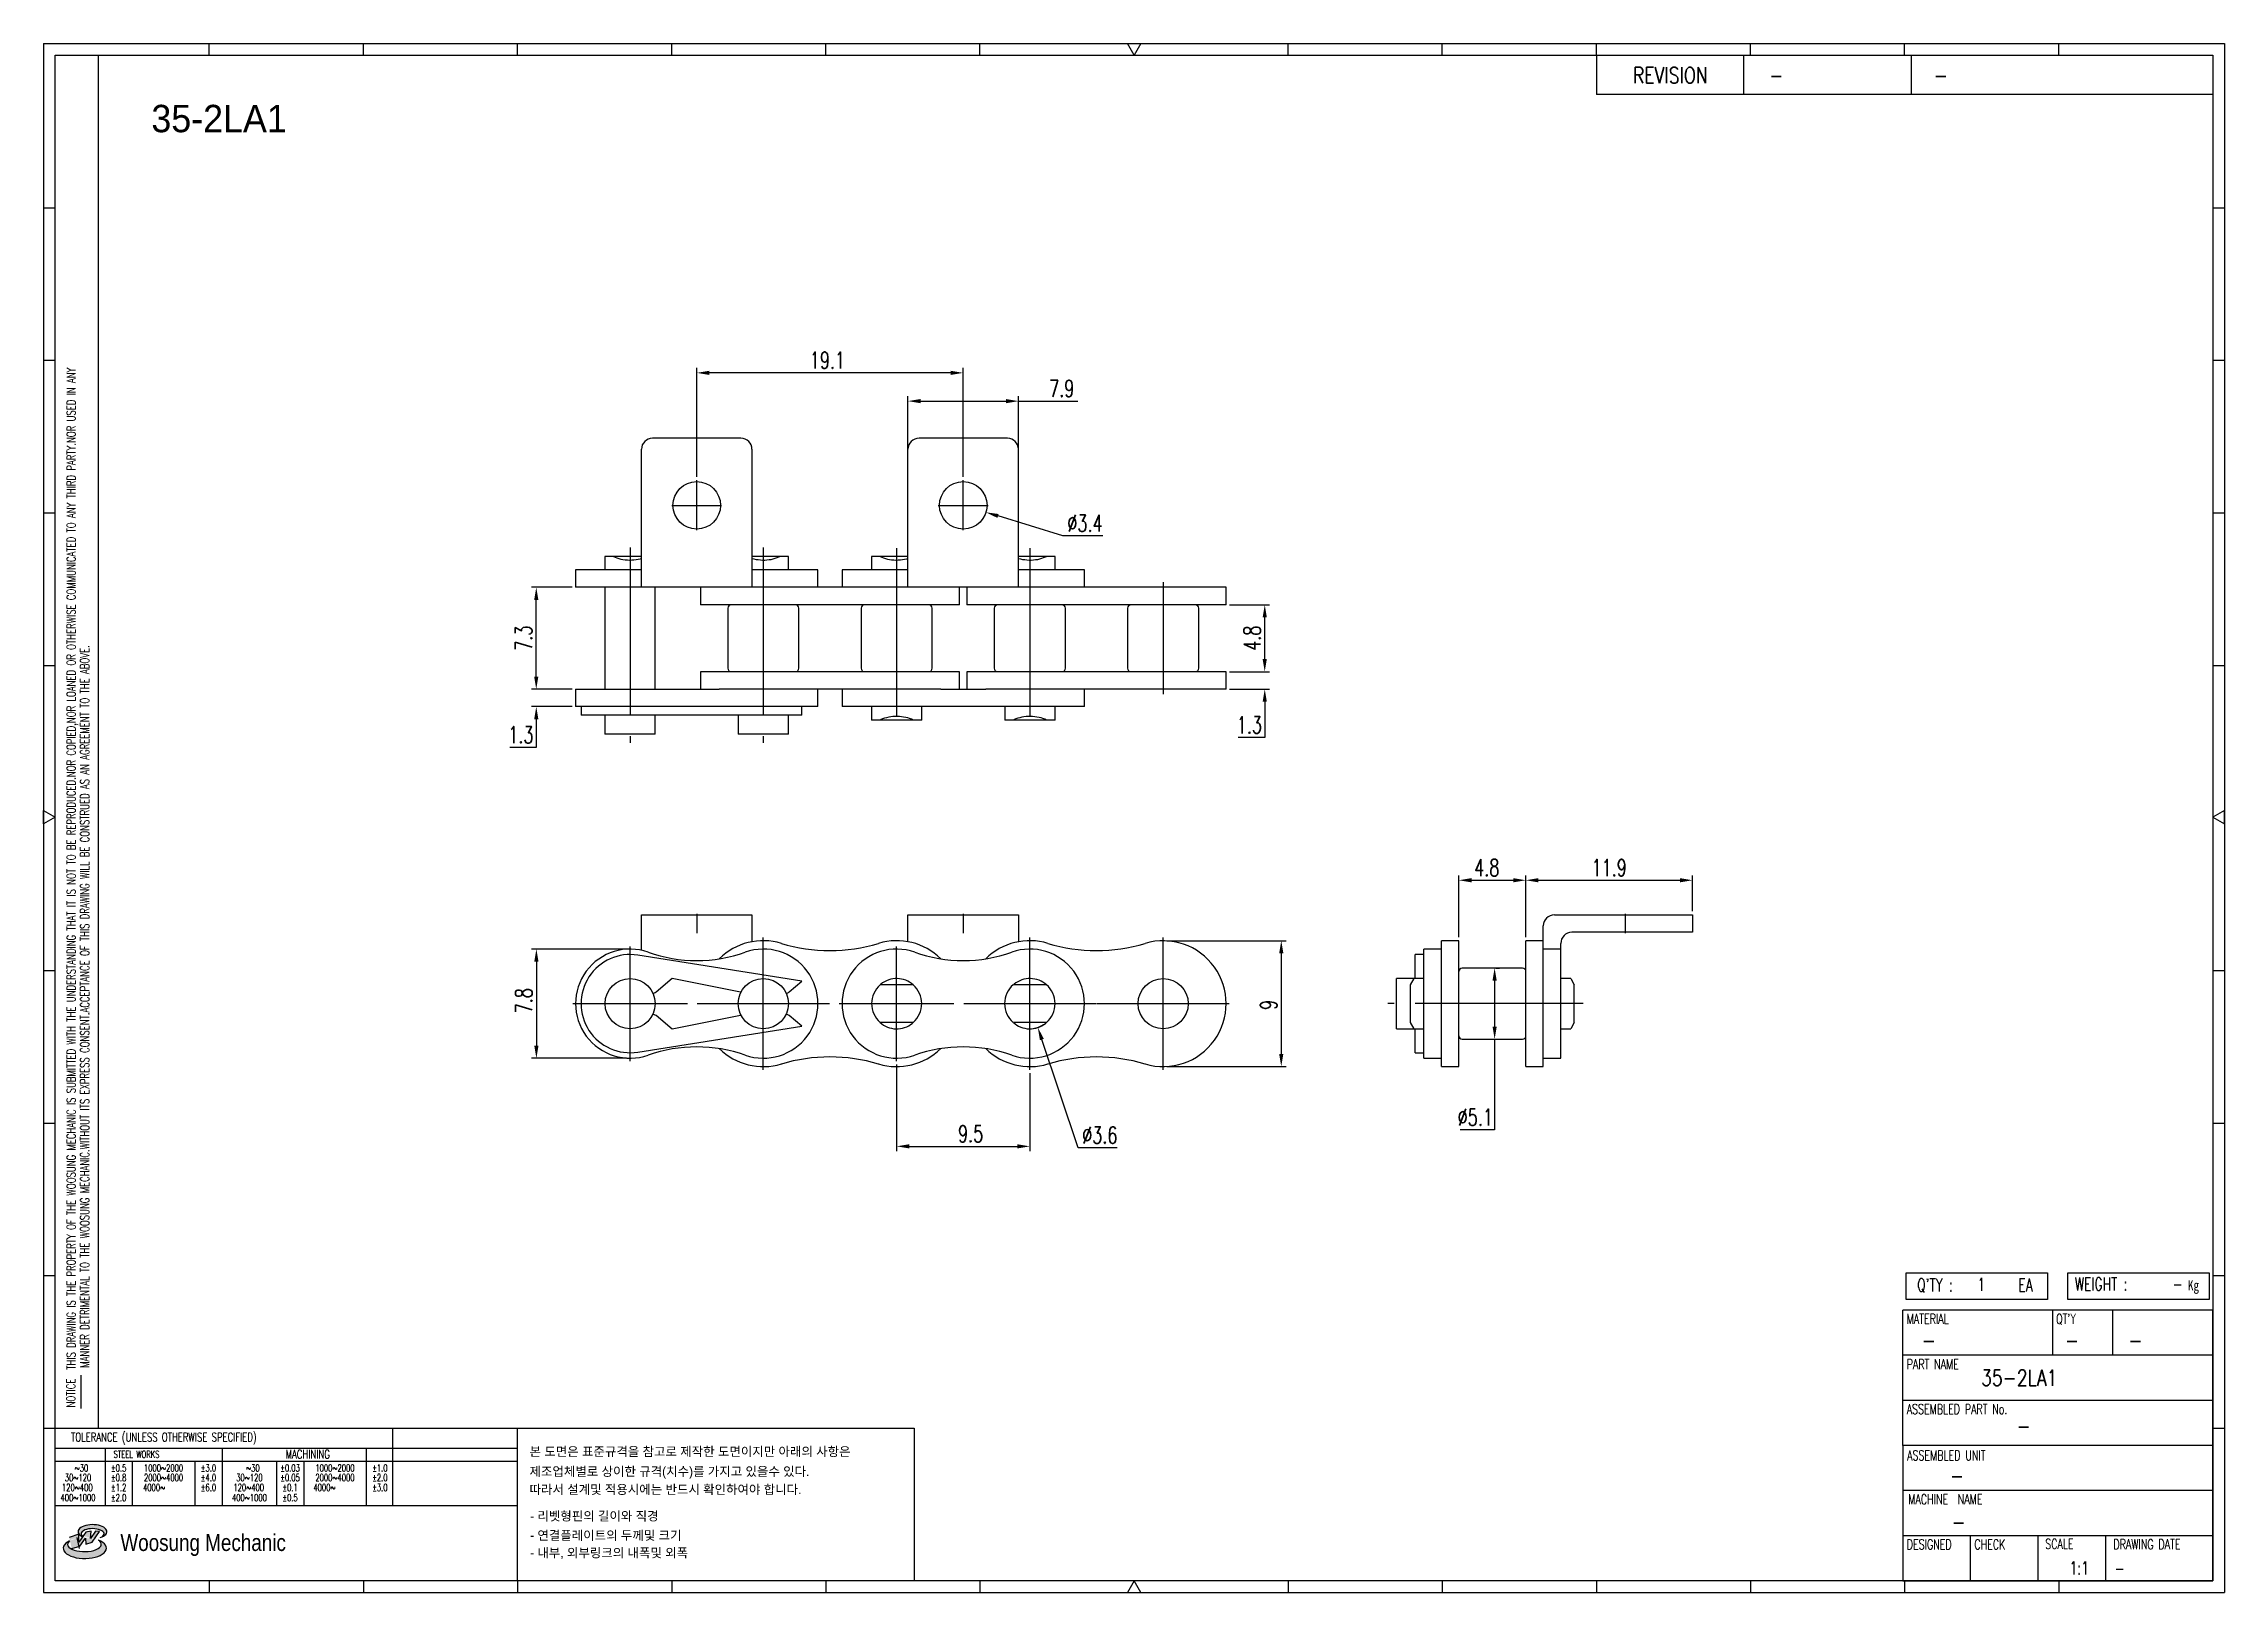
# Model space of a CAD drawing. Header units: millimetres. Extents: x 156 to 312, y -1054 to -943.
import ezdxf
from ezdxf.enums import TextEntityAlignment as Align

# ---------------------------------------------------------------- set-up
doc = ezdxf.new("R2010")
doc.units = ezdxf.units.MM
doc.linetypes.add('AM_ISO08W050', pattern=[18, 12, -1.5, 3, -1.5])
doc.layers.get('Defpoints').update_dxf_attribs({"color": 80})
doc.layers.add('CL2', color=4, linetype='AM_ISO08W050', lineweight=25)
for name, color, linetype in [('S-DIM', 7, 'Continuous'), ('TITLE', 7, 'Continuous'), ('도면레이아웃', 7, 'Continuous')]:
    doc.layers.add(name, color=color, linetype=linetype)
doc.styles.add('HAN', font='ROMANS.shx', dxfattribs={"width": 0.7, "bigfont": 'whgtxt.shx'})
doc.styles.add('HKD_ST2', font='romans.shx', dxfattribs={"width": 0.7, "height": 4, "bigfont": '@extfont2.shx'})
doc.styles.add('HSG', font='SIMPLEX.shx', dxfattribs={"width": 0.7, "bigfont": 'HSG.shx'})
doc.styles.add('MtXpl_', font='Gulim.ttf')
doc.styles.add('SLDTEXTSTYLE4', font='arial.ttf', dxfattribs={"width": 0.8})
doc.dimstyles.new('AP0.5', dxfattribs={"dimscale": 0.5, "dimtxt": 2.4, "dimasz": 1.8, "dimexe": 0.7, "dimexo": 0.5, "dimgap": 0.6, "dimtad": 1, "dimtoh": 1, "dimdec": 1, "dimrnd": 0.01, "dimzin": 9, "dimdsep": 46, "dimtxsty": 'HSG', "dimcen": 0, "dimclrd": 251, "dimclre": 251, "dimclrt": 60, "dimazin": 2, "dimtp": 1, "dimtm": 1, "dimtfac": 0.5, "dimtdec": 1, "dimtofl": 0, "dimtmove": 0, "dimatfit": 3, "dimfxl": 0, "dimtvp": 1, "dimtolj": 2, "dimlwd": -1, "dimlwe": -1, "dimarcsym": 0})

# ---------------------------------------------------------------- blocks, each defined once
blk = doc.blocks.new('MAST')
at = {"layer": '도면레이아웃'}
h = blk.add_hatch(color=10, dxfattribs=at)
h.paths.add_polyline_path([(1.544, 35.177), (1.554, 34.966), (1.779, 35.034), (2.054, 35.422), (1.908, 35.446), (1.728, 35.167), (1.741, 35.439), (1.547, 35.405), (1.292, 35.041), (1.295, 35.33), (0.943, 35.208), (1.03, 34.8), (1.336, 34.885)])
edge = h.paths.add_edge_path()
edge.add_ellipse((1.795, 35.421), major_axis=(-0.53, 0), ratio=0.487785, start_angle=122.36065, end_angle=403.39574)
edge.add_line((1.411, 35.244), (1.419, 35.261))
edge.add_ellipse((1.798, 35.344), major_axis=(-0.423, 0), ratio=0.444396, start_angle=131.58977, end_angle=386.19408, ccw=False)
edge = h.paths.add_edge_path()
edge.add_ellipse((1.512, 34.815), major_axis=(-0.793, 0), ratio=0.480113, start_angle=314.67633, end_angle=590.85213)
edge.add_ellipse((1.501, 34.958), major_axis=(-0.62, 0), ratio=0.43311, start_angle=331.7024, end_angle=574.42495, ccw=False)
at = {"color": 140}
for p, q in [((0, 90.118), (80.15, 90.118)), ((0, 90.118), (0, 33.191)), ((80.15, 90.118), (80.15, 33.191)), ((57.068, 89.693), (57.068, 88.246)), ((62.47, 89.693), (62.47, 88.246)), ((68.635, 89.693), (68.635, 88.246)), ((79.725, 88.246), (57.068, 88.246)), ((68.449, 43.961), (68.449, 44.936)), ((68.449, 44.936), (73.654, 44.936)), ((73.654, 44.936), (73.654, 43.961)), ((74.39, 43.961), (74.39, 44.936)), ((74.39, 44.936), (79.595, 44.936)), ((79.595, 44.936), (79.595, 43.961)), ((68.336, 38.59), (68.336, 43.563)), ((79.725, 43.563), (68.336, 43.563)), ((73.654, 43.961), (68.449, 43.961)), ((73.827, 43.563), (73.827, 41.905)), ((79.595, 43.961), (74.39, 43.961)), ((76.037, 43.563), (76.037, 41.905)), ((79.725, 38.59), (79.725, 43.563)), ((79.725, 41.905), (68.336, 41.905)), ((79.725, 40.248), (68.336, 40.248)), ((68.336, 38.59), (68.336, 33.616)), ((79.725, 38.59), (68.336, 38.59)), ((79.725, 33.616), (79.725, 38.59)), ((79.725, 36.932), (68.336, 36.932)), ((79.725, 35.274), (68.336, 35.274)), ((70.822, 33.616), (70.822, 35.274)), ((73.309, 33.616), (73.309, 35.274)), ((75.796, 33.616), (75.796, 35.274)), ((0, 33.191), (80.15, 33.191)), ((68.336, 33.616), (79.725, 33.616))]:
    blk.add_line(p, q, dxfattribs=at)
for p, q in [((6.089, 89.693), (6.089, 90.118)), ((11.753, 89.693), (11.753, 90.118)), ((17.418, 89.693), (17.418, 90.118)), ((23.082, 89.693), (23.082, 90.118)), ((28.746, 89.693), (28.746, 90.118)), ((34.411, 89.693), (34.411, 90.118)), ((45.739, 89.693), (45.739, 90.118)), ((51.404, 89.693), (51.404, 90.118)), ((57.068, 89.693), (57.068, 90.118)), ((62.732, 89.693), (62.732, 90.118)), ((68.397, 89.693), (68.397, 90.118)), ((74.061, 89.693), (74.061, 90.118)), ((0, 84.085), (0.425, 84.085)), ((79.725, 84.085), (80.15, 84.085)), ((0, 78.478), (0.425, 78.478)), ((79.725, 78.478), (80.15, 78.478)), ((0, 72.87), (0.425, 72.87)), ((79.725, 72.87), (80.15, 72.87)), ((0, 67.262), (0.425, 67.262)), ((79.725, 67.262), (80.15, 67.262)), ((0, 56.047), (0.425, 56.047)), ((79.725, 56.047), (80.15, 56.047)), ((0, 50.439), (0.425, 50.439)), ((79.725, 50.439), (80.15, 50.439)), ((0, 44.832), (0.425, 44.832)), ((79.725, 44.832), (80.15, 44.832)), ((1.377, 39.947), (1.377, 41.174)), ((0, 39.224), (0.425, 39.224)), ((79.725, 39.224), (80.15, 39.224)), ((6.089, 33.616), (6.089, 33.191)), ((11.753, 33.616), (11.753, 33.191)), ((17.418, 33.616), (17.418, 33.191)), ((23.082, 33.616), (23.082, 33.191)), ((28.746, 33.616), (28.746, 33.191)), ((34.411, 33.616), (34.411, 33.191)), ((45.739, 33.616), (45.739, 33.191)), ((51.404, 33.616), (51.404, 33.191)), ((57.068, 33.616), (57.068, 33.191)), ((62.732, 33.616), (62.732, 33.191)), ((68.397, 33.616), (68.397, 33.191)), ((74.061, 33.616), (74.061, 33.191))]:
    blk.add_line(p, q)
at = {"color": 2}
for p, q in [((2.017, 39.224), (2.017, 89.693)), ((0.425, 39.224), (17.418, 39.224)), ((0.425, 38.487), (17.418, 38.487)), ((2.257, 38.487), (2.257, 36.382)), ((6.557, 38.5), (6.557, 36.382)), ((11.857, 38.487), (11.857, 36.382)), ((12.816, 39.224), (12.816, 36.382)), ((17.418, 33.616), (17.418, 39.224)), ((0.425, 38.012), (17.418, 38.012)), ((3.257, 38.012), (3.257, 36.382)), ((5.557, 38.012), (5.557, 36.382)), ((8.557, 38.012), (8.557, 36.382)), ((9.557, 38.026), (9.557, 36.382)), ((0.425, 36.382), (17.418, 36.382))]:
    blk.add_line(p, q, dxfattribs=at)
for points in [[(40.075, 89.693), (39.83, 90.118), (40.32, 90.118)], [(0.425, 61.679), (0, 61.433), (0, 61.924)], [(79.725, 61.679), (80.15, 61.433), (80.15, 61.924)], [(40.075, 33.616), (39.83, 33.191), (40.32, 33.191)]]:
    blk.add_lwpolyline(points, close=True)
at = {"color": 140}
blk.add_lwpolyline([(0.425, 89.693), (79.725, 89.693), (79.725, 33.616), (0.425, 33.616)], close=True, dxfattribs=at)
at = {"layer": '도면레이아웃'}
for p, q in [((1.295, 35.33), (0.943, 35.208)), ((1.547, 35.405), (1.292, 35.041)), ((1.292, 35.041), (1.295, 35.33)), ((1.741, 35.439), (1.547, 35.405)), ((1.908, 35.446), (1.728, 35.167)), ((1.728, 35.167), (1.741, 35.439)), ((1.779, 35.034), (2.054, 35.422)), ((2.054, 35.422), (1.908, 35.446)), ((1.03, 34.8), (1.336, 34.885)), ((1.224, 35.208), (1.311, 34.8)), ((1.224, 35.208), (1.224, 35.208)), ((1.336, 34.885), (1.544, 35.177)), ((1.419, 35.261), (1.411, 35.244)), ((1.544, 35.177), (1.554, 34.966)), ((1.554, 34.966), (1.779, 35.034))]:
    blk.add_line(p, q, dxfattribs=at)
for centre, major_axis, ratio, start_param, end_param in [((1.795, 35.421), (-0.53, 0), 0.487785, 2.135596, 7.040584), ((1.798, 35.344), (-0.423, 0), 0.444396, 2.296675, 6.740358), ((1.512, 34.815), (-0.793, 0), 0.480113, 5.492138, 10.312315), ((1.501, 34.958), (-0.62, 0), 0.43311, 5.789299, 10.025607)]:
    blk.add_ellipse(centre, major_axis=major_axis, ratio=ratio, start_param=start_param, end_param=end_param, dxfattribs=at)
for s, height, style, width, p in [('REVISION', 0.5806, 'HAN', 0.8, (58.415, 88.664)), ('-', 0.581, 'HAN', 0.8, (63.426, 88.664)), ('-', 0.581, 'HAN', 0.8, (69.468, 88.664)), ("Q'TY : ", 0.4746, 'HKD_ST2', 0.7, (68.857, 44.253)), ('1', 0.475, 'HKD_ST2', 0.7, (71.071, 44.275)), ('EA', 0.4746, 'HKD_ST2', 0.7, (72.578, 44.253)), ('WEIGHT : ', 0.4746, 'HKD_ST2', 0.7, (74.65, 44.286)), ('-', 0.581, 'HAN', 0.8, (69.029, 42.157)), ('-', 0.581, 'HAN', 0.8, (74.289, 42.157)), ('-', 0.581, 'HAN', 0.8, (76.623, 42.157)), ('-', 0.581, 'HAN', 0.8, (72.515, 39.013)), ('-', 0.581, 'HAN', 0.8, (70.067, 37.189)), ('-', 0.581, 'HAN', 0.8, (70.126, 35.48)), ('1:1', 0.4746, 'HKD_ST2', 0.7, (74.458, 33.848)), ('-', 0.475, 'HKD_ST2', 0.7, (76.112, 33.837))]:
    blk.add_text(s, height=height, dxfattribs=dict(style=style, width=width)).set_placement(p)
at = {"color": 6, "style": 'HKD_ST2', "width": 0.7}
for s, p in [(' THIS DRAWING IS THE PROPERTY OF THE WOOSUNG MECHANIC IS SUBMITTED WITH THE UNDERSTANDING THAT IT IS NOT TO BE REPRODUCED.NOR COPIED,NOR LOANED OR OTHERWISE COMMUNICATED TO ANY THIRD PARTY.NOR USED IN ANY', (1.173, 41.217)), ('MANNER DETRIMENTAL TO THE WOOSUNG MECHANIC.WITHOUT ITS EXPRESS CONSENT.ACCEPTANCE OF THIS DRAWING WILL BE CONSTRUED AS AN AGREEMENT TO THE ABOVE.', (1.672, 41.447))]:
    blk.add_text(s, height=0.326266, rotation=90, dxfattribs=at).set_placement(p)
at = {"style": 'HKD_ST2', "width": 0.7}
blk.add_text('-', height=0.475, dxfattribs=at).set_placement((78.613, 44.286), align=Align.RIGHT)
at = {"color": 254, "style": 'HKD_ST2', "width": 0.7}
for s, height, p in [('MATERIAL', 0.3651, (68.474, 43.425)), ("QT'Y", 0.3651, (73.965, 43.425)), ('PART NAME', 0.3651, (68.474, 41.756)), ('ASSEMBLED PART No.', 0.36511, (68.474, 40.109)), ('ASSEMBLED UNIT', 0.36511, (68.49, 38.408)), ('MACHINE  NAME', 0.36511, (68.532, 36.794)), ('DESIGNED', 0.3651, (68.474, 35.136)), ('CHECK', 0.3651, (70.961, 35.136)), ('SCALE', 0.3651, (73.566, 35.153)), ('DRAWING DATE', 0.36511, (76.071, 35.141))]:
    blk.add_text(s, height=height, dxfattribs=at).set_placement(p, align=Align.TOP_LEFT)
at = {"style": 'HKD_ST2', "width": 0.7}
blk.add_text('NOTICE', height=0.3263, rotation=90, dxfattribs=at).set_placement((1.163, 39.988))
blk.add_text('TOLERANCE (UNLESS OTHERWISE SPECIFIED)', height=0.32627, dxfattribs=at).set_placement((4.417, 38.896), align=Align.MIDDLE_CENTER)
at = {"color": 4, "style": 'HKD_ST2', "width": 0.7}
for s, height, p in [('%%12630', 0.261, (1.389, 37.762)), ('1000%%1262000', 0.26101, (4.407, 37.762)), ('%%12630', 0.261, (7.689, 37.762)), ('1000%%1262000', 0.26101, (10.707, 37.762)), ('120%%126400', 0.26101, (1.237, 37.045)), ('30%%126120', 0.261, (1.263, 37.411)), ('4000%%126', 0.261, (4.061, 37.045)), ('2000%%1264000', 0.26101, (4.407, 37.411)), ('120%%126400', 0.26101, (7.537, 37.045)), ('30%%126120', 0.261, (7.563, 37.411)), ('4000%%126', 0.261, (10.321, 37.045)), ('2000%%1264000', 0.26101, (10.707, 37.411)), ('400%%1261000', 0.26101, (1.263, 36.67)), ('400%%1261000', 0.26101, (7.563, 36.67))]:
    blk.add_text(s, height=height, dxfattribs=at).set_placement(p, align=Align.MIDDLE_CENTER)
for s, height, p in [('%%P0.5', 0.261, (2.757, 37.762)), ('STEEL WORKS', 0.26101, (3.416, 38.268)), ('%%P3.0', 0.261, (6.057, 37.762)), ('%%P0.03', 0.261, (9.057, 37.762)), ('MACHINING', 0.3263, (9.707, 38.27)), ('%%P1.0', 0.261, (12.357, 37.762)), ('%%P0.8', 0.261, (2.757, 37.411)), ('%%P1.2', 0.261, (2.757, 37.045)), ('%%P4.0', 0.261, (6.057, 37.411)), ('%%P6.0', 0.261, (6.057, 37.045)), ('%%P0.05', 0.261, (9.057, 37.411)), ('%%P0.1', 0.261, (9.057, 37.045)), ('%%P2.0', 0.261, (12.357, 37.411)), ('%%P3.0', 0.261, (12.357, 37.045)), ('%%P2.0', 0.261, (2.757, 36.67)), ('%%P0.5', 0.261, (9.057, 36.67))]:
    blk.add_text(s, height=height, dxfattribs=at).set_placement(p, align=Align.MIDDLE)
at = {"color": 1, "style": 'SLDTEXTSTYLE4', "width": 0.8}
blk.add_text('Woosung Mechanic', height=0.61957, dxfattribs=at).set_placement((2.822, 34.711))
at = {"layer": 'TITLE', "width": 0.8}
blk.add_text('Kg', height=0.3789, dxfattribs=at).set_placement((78.807, 44.286))
blk = doc.blocks.new('*D2')
at = {"layer": 'Defpoints', "color": 0, "transparency": 16777216}
for p in [(240.7, -987.74), (243.46, -987.74), (240.7, -988.99)]:
    blk.add_point(p, dxfattribs=at)
at = {"layer": 'S-DIM', "color": 251, "transparency": 16777216}
for p, q in [((243.46, -986.84), (243.46, -985.94)), ((240.95, -987.74), (243.81, -987.74)), ((240.95, -988.99), (243.81, -988.99)), ((243.46, -989.89), (243.46, -992.45)), ((243.46, -992.45), (241.56, -992.45))]:
    blk.add_line(p, q, dxfattribs=at)
for points in [[(243.31, -986.84), (243.61, -986.84), (243.46, -987.74)], [(243.31, -989.89), (243.61, -989.89), (243.46, -988.99)]]:
    blk.add_solid(points, dxfattribs=at)
at = {"layer": 'S-DIM', "color": 60, "transparency": 16777216, "insert": (242.36, -991.55), "char_height": 1.2, "attachment_point": 5, "style": 'HSG'}
blk.add_mtext('\\A2;1.3', dxfattribs=at)
blk = doc.blocks.new('*D3')
at = {"layer": 'Defpoints', "color": 0, "transparency": 16777216}
for p in [(240.7, -982.96), (243.46, -982.96), (240.7, -987.74)]:
    blk.add_point(p, dxfattribs=at)
at = {"layer": 'S-DIM', "color": 251, "transparency": 16777216}
for p, q in [((240.95, -982.96), (243.81, -982.96)), ((243.46, -986.84), (243.46, -983.86)), ((240.95, -987.74), (243.81, -987.74))]:
    blk.add_line(p, q, dxfattribs=at)
for points in [[(243.31, -983.86), (243.61, -983.86), (243.46, -982.96)], [(243.31, -986.84), (243.61, -986.84), (243.46, -987.74)]]:
    blk.add_solid(points, dxfattribs=at)
at = {"layer": 'S-DIM', "color": 60, "transparency": 16777216, "insert": (242.56, -985.35), "char_height": 1.2, "attachment_point": 5, "rotation": 90, "style": 'HSG'}
blk.add_mtext('\\A2;4.8', dxfattribs=at)
blk = doc.blocks.new('*D4')
at = {"layer": 'Defpoints', "color": 0, "transparency": 16777216}
for p in [(202.86, -966.38), (202.86, -974.06), (221.91, -974.06)]:
    blk.add_point(p, dxfattribs=at)
at = {"layer": 'S-DIM', "color": 251, "transparency": 16777216}
for p, q in [((202.86, -973.81), (202.86, -966.03)), ((221.01, -966.38), (203.76, -966.38)), ((221.91, -973.81), (221.91, -966.03))]:
    blk.add_line(p, q, dxfattribs=at)
for points in [[(203.76, -966.23), (203.76, -966.53), (202.86, -966.38)], [(221.01, -966.23), (221.01, -966.53), (221.91, -966.38)]]:
    blk.add_solid(points, dxfattribs=at)
at = {"layer": 'S-DIM', "color": 60, "transparency": 16777216, "insert": (212.2, -965.48), "char_height": 1.2, "attachment_point": 5, "style": 'HSG'}
blk.add_mtext('\\A2;19.1', dxfattribs=at)
blk = doc.blocks.new('*D5')
at = {"layer": 'Defpoints', "color": 0, "transparency": 16777216}
for p in [(225.86, -968.4), (217.96, -973.37), (225.86, -973.37)]:
    blk.add_point(p, dxfattribs=at)
at = {"layer": 'S-DIM', "color": 251, "transparency": 16777216}
for p, q in [((217.96, -973.12), (217.96, -968.05)), ((218.86, -968.4), (224.96, -968.4)), ((225.86, -973.12), (225.86, -968.05)), ((225.86, -968.4), (230.11, -968.4))]:
    blk.add_line(p, q, dxfattribs=at)
for points in [[(218.86, -968.25), (218.86, -968.55), (217.96, -968.4)], [(224.96, -968.25), (224.96, -968.55), (225.86, -968.4)]]:
    blk.add_solid(points, dxfattribs=at)
at = {"layer": 'S-DIM', "color": 60, "transparency": 16777216, "insert": (228.95, -967.5), "char_height": 1.2, "attachment_point": 5, "style": 'HSG'}
blk.add_mtext('\\A2;7.9', dxfattribs=at)
blk = doc.blocks.new('*D6')
at = {"layer": 'Defpoints', "color": 0, "transparency": 16777216}
for p in [(220.28, -975.35), (223.54, -976.35)]:
    blk.add_point(p, dxfattribs=at)
at = {"layer": 'S-DIM', "color": 251, "transparency": 16777216}
for p, q in [((229.03, -978.03), (224.4, -976.61)), ((231.89, -978.03), (229.03, -978.03))]:
    blk.add_line(p, q, dxfattribs=at)
blk.add_solid([(224.44, -976.47), (224.35, -976.75), (223.54, -976.35)], dxfattribs=at)
at = {"layer": 'S-DIM', "color": 60, "transparency": 16777216, "insert": (230.61, -977.13), "char_height": 1.2, "attachment_point": 5, "style": 'HSG'}
blk.add_mtext('\\A2;∅3.4', dxfattribs=at)
blk = doc.blocks.new('*D7')
at = {"layer": 'Defpoints', "color": 0, "transparency": 16777216}
for p in [(191.39, -988.99), (194.2, -988.99), (194.2, -990.24)]:
    blk.add_point(p, dxfattribs=at)
at = {"layer": 'S-DIM', "color": 251, "transparency": 16777216}
for p, q in [((191.39, -988.09), (191.39, -987.19)), ((193.95, -988.99), (191.04, -988.99)), ((193.95, -990.24), (191.04, -990.24)), ((191.39, -991.14), (191.39, -993.15)), ((191.39, -993.15), (189.49, -993.15))]:
    blk.add_line(p, q, dxfattribs=at)
for points in [[(191.24, -988.09), (191.54, -988.09), (191.39, -988.99)], [(191.24, -991.14), (191.54, -991.14), (191.39, -990.24)]]:
    blk.add_solid(points, dxfattribs=at)
at = {"layer": 'S-DIM', "color": 60, "transparency": 16777216, "insert": (190.29, -992.25), "char_height": 1.2, "attachment_point": 5, "style": 'HSG'}
blk.add_mtext('\\A2;1.3', dxfattribs=at)
blk = doc.blocks.new('*D8')
at = {"layer": 'Defpoints', "color": 0, "transparency": 16777216}
for p in [(191.39, -981.71), (194.2, -981.71), (194.2, -988.99)]:
    blk.add_point(p, dxfattribs=at)
at = {"layer": 'S-DIM', "color": 251, "transparency": 16777216}
for p, q in [((193.95, -981.71), (191.04, -981.71)), ((191.39, -988.09), (191.39, -982.61)), ((193.95, -988.99), (191.04, -988.99))]:
    blk.add_line(p, q, dxfattribs=at)
for points in [[(191.24, -982.61), (191.54, -982.61), (191.39, -981.71)], [(191.24, -988.09), (191.54, -988.09), (191.39, -988.99)]]:
    blk.add_solid(points, dxfattribs=at)
at = {"layer": 'S-DIM', "color": 60, "transparency": 16777216, "insert": (190.49, -985.35), "char_height": 1.2, "attachment_point": 5, "rotation": 90, "style": 'HSG'}
blk.add_mtext('\\A2;7.3', dxfattribs=at)
blk = doc.blocks.new('*D9')
at = {"layer": 'Defpoints', "color": 0, "transparency": 16777216}
for p in [(198.1, -1007.57), (191.4, -1015.37), (198.1, -1015.37)]:
    blk.add_point(p, dxfattribs=at)
at = {"layer": 'S-DIM', "color": 251, "transparency": 16777216}
for p, q in [((197.85, -1007.57), (191.05, -1007.57)), ((191.4, -1008.47), (191.4, -1014.47)), ((197.85, -1015.37), (191.05, -1015.37))]:
    blk.add_line(p, q, dxfattribs=at)
for points in [[(191.25, -1008.47), (191.55, -1008.47), (191.4, -1007.57)], [(191.25, -1014.47), (191.55, -1014.47), (191.4, -1015.37)]]:
    blk.add_solid(points, dxfattribs=at)
at = {"layer": 'S-DIM', "color": 60, "transparency": 16777216, "insert": (190.5, -1011.26), "char_height": 1.2, "attachment_point": 5, "rotation": 90, "style": 'HSG'}
blk.add_mtext('\\A2;7.8', dxfattribs=at)
blk = doc.blocks.new('*D10')
at = {"layer": 'Defpoints', "color": 0, "transparency": 16777216}
for p in [(217.15, -1015.57), (226.67, -1016.2), (226.67, -1021.67)]:
    blk.add_point(p, dxfattribs=at)
at = {"layer": 'S-DIM', "color": 251, "transparency": 16777216}
for p, q in [((217.15, -1015.82), (217.15, -1022.02)), ((226.67, -1016.45), (226.67, -1022.02)), ((218.05, -1021.67), (225.77, -1021.67))]:
    blk.add_line(p, q, dxfattribs=at)
for points in [[(218.05, -1021.52), (218.05, -1021.82), (217.15, -1021.67)], [(225.77, -1021.52), (225.77, -1021.82), (226.67, -1021.67)]]:
    blk.add_solid(points, dxfattribs=at)
at = {"layer": 'S-DIM', "color": 60, "transparency": 16777216, "insert": (222.44, -1020.77), "char_height": 1.2, "attachment_point": 5, "style": 'HSG'}
blk.add_mtext('\\A2;9.5', dxfattribs=at)
blk = doc.blocks.new('*D11')
at = {"layer": 'Defpoints', "color": 0, "transparency": 16777216}
for p in [(226.1, -1009.77), (227.24, -1013.17)]:
    blk.add_point(p, dxfattribs=at)
at = {"layer": 'S-DIM', "color": 251, "transparency": 16777216}
for p, q in [((230.13, -1021.77), (227.53, -1014.03)), ((232.91, -1021.77), (230.13, -1021.77))]:
    blk.add_line(p, q, dxfattribs=at)
blk.add_arc((226.67, -1011.47), 1.79, 277.4095, 303.4297, dxfattribs=at)
blk.add_solid([(227.67, -1013.98), (227.39, -1014.08), (227.24, -1013.17)], dxfattribs=at)
at = {"layer": 'S-DIM', "color": 60, "transparency": 16777216, "insert": (231.67, -1020.87), "char_height": 1.2, "attachment_point": 5, "style": 'HSG'}
blk.add_mtext('\\A2;∅3.6', dxfattribs=at)
blk = doc.blocks.new('*D12')
at = {"layer": 'Defpoints', "color": 0, "transparency": 16777216}
for p in [(236.2, -1006.97), (236.2, -1015.97), (244.64, -1015.97)]:
    blk.add_point(p, dxfattribs=at)
at = {"layer": 'S-DIM', "color": 251, "transparency": 16777216}
for p, q in [((236.45, -1006.97), (244.99, -1006.97)), ((244.64, -1007.87), (244.64, -1015.07)), ((236.45, -1015.97), (244.99, -1015.97))]:
    blk.add_line(p, q, dxfattribs=at)
for points in [[(244.49, -1007.87), (244.79, -1007.87), (244.64, -1006.97)], [(244.49, -1015.07), (244.79, -1015.07), (244.64, -1015.97)]]:
    blk.add_solid(points, dxfattribs=at)
at = {"layer": 'S-DIM', "color": 60, "transparency": 16777216, "insert": (243.74, -1011.56), "char_height": 1.2, "attachment_point": 5, "rotation": 90, "style": 'HSG'}
blk.add_mtext('\\A2;9', dxfattribs=at)
blk = doc.blocks.new('*D13')
at = {"layer": 'Defpoints', "color": 0, "transparency": 16777216}
for p in [(259.73, -1008.93), (259.73, -1014.01), (259.89, -1014.01)]:
    blk.add_point(p, dxfattribs=at)
at = {"layer": 'S-DIM', "color": 251, "transparency": 16777216}
for p, q in [((259.89, -1009.83), (259.89, -1013.11)), ((259.98, -1008.93), (260.24, -1008.93)), ((259.89, -1014.01), (259.89, -1020.49)), ((259.98, -1014.01), (260.24, -1014.01)), ((259.89, -1020.49), (257.43, -1020.49))]:
    blk.add_line(p, q, dxfattribs=at)
for points in [[(259.74, -1009.83), (260.04, -1009.83), (259.89, -1008.93)], [(259.74, -1013.11), (260.04, -1013.11), (259.89, -1014.01)]]:
    blk.add_solid(points, dxfattribs=at)
at = {"layer": 'S-DIM', "color": 60, "transparency": 16777216, "insert": (258.51, -1019.59), "char_height": 1.2, "attachment_point": 5, "style": 'HSG'}
blk.add_mtext('\\A2;%%c5.1', dxfattribs=at)
blk = doc.blocks.new('*D14')
at = {"layer": 'Defpoints', "color": 0, "transparency": 16777216}
for p in [(262.12, -1002.65), (257.34, -1006.97), (262.12, -1006.97)]:
    blk.add_point(p, dxfattribs=at)
at = {"layer": 'S-DIM', "color": 251, "transparency": 16777216}
for p, q in [((257.34, -1006.72), (257.34, -1002.3)), ((258.24, -1002.65), (261.22, -1002.65)), ((262.12, -1006.72), (262.12, -1002.3))]:
    blk.add_line(p, q, dxfattribs=at)
for points in [[(258.24, -1002.5), (258.24, -1002.8), (257.34, -1002.65)], [(261.22, -1002.5), (261.22, -1002.8), (262.12, -1002.65)]]:
    blk.add_solid(points, dxfattribs=at)
at = {"layer": 'S-DIM', "color": 60, "transparency": 16777216, "insert": (259.33, -1001.75), "char_height": 1.2, "attachment_point": 5, "style": 'HSG'}
blk.add_mtext('\\A2;4.8', dxfattribs=at)
blk = doc.blocks.new('*D15')
at = {"layer": 'Defpoints', "color": 0, "transparency": 16777216}
for p in [(274.03, -1002.65), (274.03, -1005.12), (262.12, -1006.97)]:
    blk.add_point(p, dxfattribs=at)
at = {"layer": 'S-DIM', "color": 251, "transparency": 16777216}
for p, q in [((262.12, -1006.72), (262.12, -1002.3)), ((263.02, -1002.65), (273.13, -1002.65)), ((274.03, -1004.87), (274.03, -1002.3))]:
    blk.add_line(p, q, dxfattribs=at)
for points in [[(263.02, -1002.5), (263.02, -1002.8), (262.12, -1002.65)], [(273.13, -1002.5), (273.13, -1002.8), (274.03, -1002.65)]]:
    blk.add_solid(points, dxfattribs=at)
at = {"layer": 'S-DIM', "color": 60, "transparency": 16777216, "insert": (268.08, -1001.75), "char_height": 1.2, "attachment_point": 5, "style": 'HSG'}
blk.add_mtext('\\A2;11.9', dxfattribs=at)

msp = doc.modelspace()

# ---------------------------------------------------------------- linework, layer by layer
for p, q in [((206.02, -971.05), (199.7, -971.05)), ((225.07, -971.05), (218.75, -971.05)), ((198.91, -981.71), (198.91, -971.84)), ((206.81, -971.84), (206.81, -981.71)), ((217.96, -981.71), (217.96, -971.84)), ((225.86, -981.71), (225.86, -971.84)), ((198.91, -979.5), (196.3, -979.5)), ((196.3, -979.5), (196.3, -980.46)), ((196.91, -979.5), (197.03, -979.55)), ((197.03, -979.55), (197.16, -979.61)), ((197.16, -979.61), (197.3, -979.65)), ((197.3, -979.65), (197.44, -979.69)), ((197.44, -979.69), (197.59, -979.71)), ((197.59, -979.71), (197.74, -979.74)), ((197.74, -979.74), (197.9, -979.75)), ((197.9, -979.75), (198.05, -979.76)), ((198.05, -979.76), (198.21, -979.75)), ((198.21, -979.75), (198.37, -979.75)), ((198.37, -979.75), (198.52, -979.73)), ((198.52, -979.73), (198.67, -979.7)), ((198.67, -979.7), (198.82, -979.67)), ((198.82, -979.67), (198.91, -979.64)), ((209.42, -979.5), (206.81, -979.5)), ((206.81, -979.64), (206.95, -979.68)), ((206.95, -979.68), (207.1, -979.71)), ((207.1, -979.71), (207.25, -979.73)), ((207.25, -979.73), (207.41, -979.75)), ((207.41, -979.75), (207.56, -979.76)), ((207.56, -979.76), (207.72, -979.76)), ((207.72, -979.76), (207.87, -979.75)), ((207.87, -979.75), (208.03, -979.73)), ((208.03, -979.73), (208.18, -979.71)), ((208.18, -979.71), (208.33, -979.67)), ((208.33, -979.67), (208.47, -979.63)), ((208.47, -979.63), (208.6, -979.59)), ((208.6, -979.59), (208.73, -979.54)), ((208.73, -979.54), (208.81, -979.5)), ((209.42, -980.46), (209.42, -979.5)), ((217.96, -979.5), (215.35, -979.5)), ((215.35, -979.5), (215.35, -980.46)), ((215.96, -979.5), (216.08, -979.55)), ((216.08, -979.55), (216.21, -979.61)), ((216.21, -979.61), (216.35, -979.65)), ((216.35, -979.65), (216.49, -979.69)), ((216.49, -979.69), (216.64, -979.71)), ((216.64, -979.71), (216.79, -979.74)), ((216.79, -979.74), (216.95, -979.75)), ((216.95, -979.75), (217.1, -979.76)), ((217.1, -979.76), (217.26, -979.75)), ((217.26, -979.75), (217.42, -979.75)), ((217.42, -979.75), (217.57, -979.73)), ((217.57, -979.73), (217.72, -979.7)), ((217.72, -979.7), (217.87, -979.67)), ((217.87, -979.67), (217.96, -979.64)), ((228.47, -979.5), (225.86, -979.5)), ((225.86, -979.64), (226, -979.68)), ((226, -979.68), (226.15, -979.71)), ((226.15, -979.71), (226.3, -979.73)), ((226.3, -979.73), (226.46, -979.75)), ((226.46, -979.75), (226.61, -979.76)), ((226.61, -979.76), (226.77, -979.76)), ((226.77, -979.76), (226.92, -979.75)), ((226.92, -979.75), (227.08, -979.73)), ((227.08, -979.73), (227.23, -979.71)), ((227.23, -979.71), (227.38, -979.67)), ((227.38, -979.67), (227.52, -979.63)), ((227.52, -979.63), (227.65, -979.59)), ((227.65, -979.59), (227.78, -979.54)), ((227.78, -979.54), (227.86, -979.5)), ((228.47, -980.46), (228.47, -979.5)), ((198.91, -980.46), (194.2, -980.46)), ((194.2, -980.46), (194.2, -981.71)), ((206.81, -981.71), (194.2, -981.71)), ((196.3, -981.71), (196.3, -988.99)), ((199.89, -988.99), (199.89, -981.71)), ((203.12, -981.71), (203.12, -982.96)), ((211.52, -980.46), (206.81, -980.46)), ((217.96, -981.71), (206.81, -981.71)), ((211.52, -981.71), (211.52, -980.46)), ((217.96, -980.46), (213.25, -980.46)), ((213.25, -980.46), (213.25, -981.71)), ((225.86, -981.71), (217.96, -981.71)), ((221.65, -982.96), (221.65, -981.71)), ((222.17, -981.71), (222.17, -982.96)), ((230.57, -980.46), (225.86, -980.46)), ((240.7, -981.71), (225.86, -981.71)), ((230.57, -981.71), (230.57, -980.46)), ((240.7, -982.96), (240.7, -981.71)), ((221.65, -982.96), (203.12, -982.96)), ((205.08, -983.2), (205.08, -987.5)), ((210.16, -987.5), (210.16, -983.2)), ((214.61, -983.2), (214.61, -987.5)), ((219.69, -987.5), (219.69, -983.2)), ((240.7, -982.96), (222.17, -982.96)), ((224.13, -983.2), (224.13, -987.5)), ((229.21, -987.5), (229.21, -983.2)), ((233.66, -983.2), (233.66, -987.5)), ((238.74, -987.5), (238.74, -983.2)), ((221.65, -987.74), (203.12, -987.74)), ((203.12, -987.74), (203.12, -988.99)), ((221.65, -988.99), (221.65, -987.74)), ((222.17, -987.74), (222.17, -988.99)), ((240.7, -987.74), (222.17, -987.74)), ((240.7, -988.99), (240.7, -987.74)), ((194.2, -988.99), (204.47, -988.99)), ((194.2, -988.99), (194.2, -990.24)), ((220.3, -988.99), (204.47, -988.99)), ((211.52, -990.24), (211.52, -988.99)), ((213.25, -988.99), (213.25, -990.24)), ((220.3, -988.99), (223.52, -988.99)), ((240.7, -988.99), (223.52, -988.99)), ((230.57, -990.24), (230.57, -988.99)), ((211.52, -990.24), (194.2, -990.24)), ((194.59, -990.24), (194.59, -990.86)), ((210.38, -990.86), (194.59, -990.86)), ((196.3, -990.86), (196.3, -992.2)), ((199.89, -992.2), (199.89, -990.86)), ((205.83, -990.86), (205.83, -992.2)), ((209.42, -992.2), (209.42, -990.86)), ((210.38, -990.86), (210.38, -990.24)), ((230.57, -990.24), (213.25, -990.24)), ((215.35, -990.24), (215.35, -991.2)), ((218.94, -991.2), (215.35, -991.2)), ((216.03, -991.17), (215.96, -991.2)), ((216.15, -991.11), (216.03, -991.17)), ((216.29, -991.07), (216.15, -991.11)), ((216.43, -991.03), (216.29, -991.07)), ((216.58, -990.99), (216.43, -991.03)), ((216.73, -990.97), (216.58, -990.99)), ((216.88, -990.95), (216.73, -990.97)), ((217.04, -990.94), (216.88, -990.95)), ((217.19, -990.94), (217.04, -990.94)), ((217.35, -990.95), (217.19, -990.94)), ((217.5, -990.96), (217.35, -990.95)), ((217.65, -990.98), (217.5, -990.96)), ((217.8, -991.01), (217.65, -990.98)), ((217.95, -991.05), (217.8, -991.01)), ((218.08, -991.09), (217.95, -991.05)), ((218.21, -991.14), (218.08, -991.09)), ((218.33, -991.2), (218.21, -991.14)), ((218.94, -991.2), (218.94, -990.24)), ((224.88, -990.24), (224.88, -991.2)), ((228.47, -991.2), (224.88, -991.2)), ((225.55, -991.17), (225.49, -991.2)), ((225.68, -991.11), (225.55, -991.17)), ((225.81, -991.07), (225.68, -991.11)), ((225.95, -991.03), (225.81, -991.07)), ((226.1, -990.99), (225.95, -991.03)), ((226.25, -990.97), (226.1, -990.99)), ((226.4, -990.95), (226.25, -990.97)), ((226.56, -990.94), (226.4, -990.95)), ((226.72, -990.94), (226.56, -990.94)), ((226.87, -990.95), (226.72, -990.94)), ((227.03, -990.96), (226.87, -990.95)), ((227.18, -990.98), (227.03, -990.96)), ((227.33, -991.01), (227.18, -990.98)), ((227.47, -991.05), (227.33, -991.01)), ((227.61, -991.09), (227.47, -991.05)), ((227.74, -991.14), (227.61, -991.09)), ((227.86, -991.2), (227.74, -991.14)), ((228.47, -991.2), (228.47, -990.24)), ((199.89, -992.2), (196.3, -992.2)), ((209.42, -992.2), (205.83, -992.2)), ((198.91, -1007.66), (198.91, -1005.12)), ((198.91, -1005.12), (206.81, -1005.12)), ((206.81, -1005.12), (206.81, -1007.05)), ((217.96, -1007.05), (217.96, -1005.12)), ((217.96, -1005.12), (225.86, -1005.12)), ((225.86, -1005.12), (225.86, -1007.05)), ((264.16, -1005.12), (274.03, -1005.12)), ((274.03, -1005.12), (274.03, -1006.37)), ((263.37, -1006.97), (263.37, -1005.91)), ((274.03, -1006.37), (265.41, -1006.37)), ((210.38, -1009.86), (198.65, -1008.01)), ((254.22, -1009.67), (254.22, -1007.96)), ((254.84, -1007.96), (254.22, -1007.96)), ((256.09, -1007.57), (254.84, -1007.57)), ((254.84, -1015.37), (254.84, -1007.57)), ((257.34, -1006.97), (256.09, -1006.97)), ((256.09, -1015.97), (256.09, -1006.97)), ((257.34, -1015.97), (257.34, -1006.97)), ((263.37, -1006.97), (262.12, -1006.97)), ((262.12, -1015.97), (262.12, -1006.97)), ((263.37, -1015.97), (263.37, -1006.97)), ((264.62, -1007.57), (263.37, -1007.57)), ((264.62, -1015.37), (264.62, -1007.16)), ((199.95, -1010.62), (201.1, -1009.66)), ((201.1, -1009.66), (206, -1010.63)), ((209.47, -1010.62), (210.38, -1009.86)), ((216.15, -1009.98), (216.03, -1010.07)), ((216.29, -1009.9), (216.15, -1009.98)), ((216.43, -1009.83), (216.29, -1009.9)), ((216.58, -1009.77), (216.43, -1009.83)), ((216.73, -1009.73), (216.58, -1009.77)), ((216.88, -1009.7), (216.73, -1009.73)), ((217.04, -1009.68), (216.88, -1009.7)), ((217.19, -1009.68), (217.04, -1009.68)), ((217.35, -1009.69), (217.19, -1009.68)), ((217.5, -1009.71), (217.35, -1009.69)), ((217.65, -1009.75), (217.5, -1009.71)), ((217.8, -1009.8), (217.65, -1009.75)), ((217.95, -1009.87), (217.8, -1009.8)), ((218.08, -1009.94), (217.95, -1009.87)), ((218.21, -1010.03), (218.08, -1009.94)), ((218.33, -1010.13), (218.21, -1010.03)), ((225.68, -1009.98), (225.55, -1010.07)), ((225.81, -1009.9), (225.68, -1009.98)), ((225.95, -1009.83), (225.81, -1009.9)), ((226.1, -1009.77), (225.95, -1009.83)), ((226.25, -1009.73), (226.1, -1009.77)), ((226.4, -1009.7), (226.25, -1009.73)), ((226.56, -1009.68), (226.4, -1009.7)), ((226.72, -1009.68), (226.56, -1009.68)), ((226.87, -1009.69), (226.72, -1009.68)), ((227.03, -1009.71), (226.87, -1009.69)), ((227.18, -1009.75), (227.03, -1009.71)), ((227.33, -1009.8), (227.18, -1009.75)), ((227.47, -1009.87), (227.33, -1009.8)), ((227.61, -1009.94), (227.47, -1009.87)), ((227.74, -1010.03), (227.61, -1009.94)), ((227.86, -1010.13), (227.74, -1010.03)), ((252.88, -1013.26), (252.88, -1009.67)), ((254.14, -1009.67), (252.88, -1009.67)), ((253.88, -1010.12), (254.14, -1009.67)), ((254.84, -1009.67), (254.14, -1009.67)), ((261.89, -1008.93), (257.58, -1008.93)), ((265.33, -1009.67), (264.62, -1009.67)), ((265.33, -1009.67), (265.58, -1010.12)), ((216.03, -1010.07), (215.96, -1010.13)), ((218.33, -1010.13), (215.96, -1010.13)), ((225.55, -1010.07), (225.49, -1010.13)), ((227.86, -1010.13), (225.49, -1010.13)), ((253.88, -1012.81), (253.88, -1010.12)), ((265.58, -1012.81), (265.58, -1010.12)), ((198.65, -1014.94), (210.38, -1013.08)), ((201.1, -1013.29), (199.95, -1012.32)), ((206, -1012.31), (201.1, -1013.29)), ((210.38, -1013.08), (209.47, -1012.32)), ((215.96, -1012.82), (216.08, -1012.92)), ((218.33, -1012.82), (215.96, -1012.82)), ((216.08, -1012.92), (216.21, -1013.01)), ((216.21, -1013.01), (216.35, -1013.08)), ((216.35, -1013.08), (216.49, -1013.14)), ((216.49, -1013.14), (216.64, -1013.2)), ((217.57, -1013.22), (217.72, -1013.17)), ((217.72, -1013.17), (217.87, -1013.12)), ((217.87, -1013.12), (218.01, -1013.05)), ((218.01, -1013.05), (218.14, -1012.97)), ((218.14, -1012.97), (218.27, -1012.88)), ((218.27, -1012.88), (218.33, -1012.82)), ((225.49, -1012.82), (225.61, -1012.92)), ((227.86, -1012.82), (225.49, -1012.82)), ((225.61, -1012.92), (225.74, -1013.01)), ((225.74, -1013.01), (225.87, -1013.08)), ((225.87, -1013.08), (226.02, -1013.14)), ((226.02, -1013.14), (226.17, -1013.2)), ((227.09, -1013.22), (227.24, -1013.17)), ((227.24, -1013.17), (227.39, -1013.12)), ((227.39, -1013.12), (227.53, -1013.05)), ((227.53, -1013.05), (227.67, -1012.97)), ((227.67, -1012.97), (227.79, -1012.88)), ((227.79, -1012.88), (227.86, -1012.82)), ((254.14, -1013.26), (253.88, -1012.81)), ((265.58, -1012.81), (265.33, -1013.26)), ((216.64, -1013.2), (216.79, -1013.23)), ((216.79, -1013.23), (216.95, -1013.26)), ((216.95, -1013.26), (217.1, -1013.27)), ((217.1, -1013.27), (217.26, -1013.26)), ((217.26, -1013.26), (217.42, -1013.25)), ((217.42, -1013.25), (217.57, -1013.22)), ((226.17, -1013.2), (226.32, -1013.23)), ((226.32, -1013.23), (226.47, -1013.26)), ((226.47, -1013.26), (226.63, -1013.27)), ((226.63, -1013.27), (226.78, -1013.26)), ((226.78, -1013.26), (226.94, -1013.25)), ((226.94, -1013.25), (227.09, -1013.22)), ((252.88, -1013.26), (254.14, -1013.26)), ((254.14, -1013.26), (254.84, -1013.26)), ((254.22, -1014.98), (254.22, -1013.26)), ((257.58, -1014.01), (261.89, -1014.01)), ((264.62, -1013.26), (265.33, -1013.26)), ((254.22, -1014.98), (254.84, -1014.98)), ((254.84, -1015.37), (256.09, -1015.37)), ((256.09, -1015.97), (257.34, -1015.97)), ((262.12, -1015.97), (263.37, -1015.97)), ((263.37, -1015.37), (264.62, -1015.37))]:
    msp.add_line(p, q)
at = {"color": 140}
msp.add_lwpolyline([(190.05, -1041.82), (218.41, -1041.82), (218.41, -1052.73), (190.05, -1052.73)], close=True, dxfattribs=at)
for centre, radius in [((202.86, -975.85), 1.7), ((221.91, -975.85), 1.7), ((198.1, -1011.47), 1.79), ((207.62, -1011.47), 1.79), ((236.2, -1011.47), 1.79)]:
    msp.add_circle(centre, radius)
for centre, radius, start, end in [((199.7, -971.84), 0.79, 90, 180), ((206.02, -971.84), 0.79, 0, 90), ((218.75, -971.84), 0.79, 90, 180), ((225.07, -971.84), 0.79, 0, 90), ((205.32, -983.2), 0.239, 90, 180), ((209.92, -983.2), 0.239, 360, 90), ((214.85, -983.2), 0.239, 90, 180), ((219.45, -983.2), 0.239, 360, 90), ((224.37, -983.2), 0.239, 90, 180), ((228.97, -983.2), 0.239, 360, 90), ((233.9, -983.2), 0.239, 90, 180), ((238.5, -983.2), 0.239, 360, 90), ((205.32, -987.5), 0.239, 180, 270), ((209.92, -987.5), 0.239, 270, 0), ((214.85, -987.5), 0.239, 180, 270), ((219.45, -987.5), 0.239, 270, 0), ((224.37, -987.5), 0.239, 180, 270), ((228.97, -987.5), 0.239, 270, 0), ((233.9, -987.5), 0.239, 180, 270), ((238.5, -987.5), 0.239, 270, 0), ((264.16, -1005.91), 0.79, 90, 180), ((265.41, -1007.16), 0.79, 90, 180), ((198.1, -1011.47), 3.9, 70.6253, 289.3747), ((198.1, -1011.47), 3.51, 81, 279), ((202.86, -997.93), 10.46, 250.6253, 289.3747), ((207.62, -1011.47), 4.5, 73.3282, 134.4604), ((207.62, -1011.47), 3.9, 250.6253, 109.3747), ((212.38, -995.57), 12.1, 253.3282, 286.6718), ((217.15, -1011.47), 3.9, 70.6253, 289.3747), ((217.15, -1011.47), 4.5, 45.5396, 106.6718), ((221.91, -997.93), 10.46, 250.6253, 289.3747), ((226.67, -1011.47), 4.5, 73.3282, 134.4604), ((226.67, -1011.47), 3.9, 250.6253, 109.3747), ((231.43, -995.57), 12.1, 253.3282, 286.6718), ((236.2, -1011.47), 4.5, 253.3282, 106.6718), ((257.58, -1009.17), 0.239, 90, 180), ((261.89, -1009.17), 0.239, 0, 90), ((199.7, -1010.33), 0.39, 273.8317, 310), ((206.08, -1010.25), 0.39, 258.7431, 263.4256), ((209.22, -1010.33), 0.39, 273.8317, 310), ((217.15, -1011.47), 1.79, 131.4096, 228.5904), ((217.15, -1011.47), 1.79, 311.4096, 48.5904), ((226.67, -1011.47), 1.8, 131.4096, 228.5904), ((226.67, -1011.47), 1.8, 311.4096, 48.5904), ((199.7, -1012.62), 0.39, 50, 86.1683), ((206.08, -1012.7), 0.39, 96.5744, 101.2569), ((209.22, -1012.62), 0.39, 50, 86.1683), ((202.86, -1025.02), 10.46, 70.6253, 109.3747), ((207.62, -1011.47), 4.5, 225.5396, 286.6718), ((217.15, -1011.47), 4.5, 253.3282, 314.4604), ((221.91, -1025.02), 10.46, 70.6253, 109.3747), ((226.67, -1011.47), 4.5, 225.5396, 286.6718), ((257.58, -1013.77), 0.239, 180, 270), ((261.89, -1013.77), 0.239, 270, 0), ((212.38, -1027.38), 12.1, 73.3282, 106.6718), ((231.43, -1027.38), 12.1, 73.3282, 106.6718)]:
    msp.add_arc(centre, radius, start, end)
at = {"layer": 'CL2'}
for p, q in [((202.86, -977.63), (202.86, -974.06)), ((221.91, -977.63), (221.91, -974.06)), ((201.07, -975.85), (204.64, -975.85)), ((220.12, -975.85), (223.69, -975.85)), ((198.1, -978.86), (198.1, -992.83)), ((207.62, -978.86), (207.62, -992.83)), ((217.15, -978.91), (217.15, -991.78)), ((226.67, -978.91), (226.67, -991.78)), ((236.2, -981.34), (236.2, -989.35)), ((202.86, -1005.06), (202.86, -1006.44)), ((221.91, -1005.06), (221.91, -1006.44)), ((269.23, -1005.05), (269.23, -1006.43)), ((207.62, -1016.2), (207.62, -1006.75)), ((226.67, -1016.2), (226.67, -1006.75)), ((236.2, -1016.2), (236.2, -1006.75)), ((198.1, -1015.57), (198.1, -1007.38)), ((217.15, -1015.57), (217.15, -1007.38)), ((194, -1011.47), (202.19, -1011.47)), ((202.9, -1011.47), (212.35, -1011.47)), ((213.05, -1011.47), (221.24, -1011.47)), ((221.95, -1011.47), (231.4, -1011.47)), ((231.47, -1011.47), (240.92, -1011.47)), ((266.22, -1011.47), (252.25, -1011.47))]:
    msp.add_line(p, q, dxfattribs=at)

# ---------------------------------------------------------------- block references
at = {"color": 140, "xscale": 1.944761316450404, "yscale": 1.944761316450404, "zscale": 1.944761316450404}
msp.add_blockref('MAST', (156.18, -1118.1), dxfattribs=at)

# ---------------------------------------------------------------- texts
at = {"color": 254, "style": 'MtXpl_'}
msp.add_text('35-2LA1', height=1.957, dxfattribs=at).set_placement((163.88, -949.18))
at = {"style": 'HAN', "width": 0.8}
msp.add_text('35-2LA1', height=1.129, dxfattribs=at).set_placement((294.66, -1038.78))
at = {"color": 140, "style": 'MtXpl_'}
for s, p in [('본 도면은 표준규격을 참고로 제작한 도면이지만 아래의 사항은', (190.91, -1043.81)), ('제조업체별로 상이한 규격(치수)를 가지고 있을수 있다.', (190.91, -1045.23)), ('따라서 설계및 적용시에는 반드시 확인하여야 합니다.', (190.91, -1046.52)), ('- 리벳형핀의 길이와 직경', (190.95, -1048.42)), ('- 연결플레이트의 두께및 크기', (190.95, -1049.8)), ('- 내부, 외부링크의 내폭및 외폭', (190.95, -1051.05))]:
    msp.add_text(s, height=0.6524, dxfattribs=at).set_placement(p)

# ---------------------------------------------------------------- dimensions: what is measured, and where the dimension line sits
at = {"layer": 'S-DIM'}
for base, p1, p2, picture, middle in [((202.85991902, -966.37504918), (221.90991902, -974.0628631), (202.85991902, -974.0628631), '*D4', (212.19846173, -966.37504918)), ((225.86, -968.4), (217.96, -973.37), (225.86, -973.37), '*D5', (228.95, -968.4)), ((262.12, -1002.65), (257.34, -1006.97), (262.12, -1006.97), '*D14', (259.33, -1002.65)), ((226.67, -1021.67), (217.15, -1015.57), (226.67, -1016.2), '*D10', (222.44, -1021.67))]:
    dim = msp.add_linear_dim(base=base, p1=p1, p2=p2, dimstyle='AP0.5', dxfattribs=at)
    dim.commit()
    dim.dimension.update_dxf_attribs({"geometry": picture, "text_midpoint": middle, "dimtype": 128})
for p1, p2, picture, middle in [((220.28, -975.35), (223.54, -976.35), '*D6', (230.61, -978.03)), ((226.1, -1009.77), (227.24, -1013.17), '*D11', (231.67, -1021.77))]:
    dim = msp.add_diameter_dim_2p(p1=p1, p2=p2, dimstyle='AP0.5', dxfattribs=at)
    dim.commit()
    dim.dimension.update_dxf_attribs({"geometry": picture, "text_midpoint": middle, "dimtype": 131})
for base, p1, p2, picture, middle in [((191.39, -981.71), (194.2, -988.99), (194.2, -981.71), '*D8', (190.49, -985.35)), ((243.46, -982.96), (240.7, -987.74), (240.7, -982.96), '*D3', (242.56, -985.35))]:
    dim = msp.add_linear_dim(base=base, p1=p1, p2=p2, angle=90, dimstyle='AP0.5', override={"dimtmove": 1}, dxfattribs=at)
    dim.commit()
    dim.dimension.update_dxf_attribs({"geometry": picture, "text_midpoint": middle})
for base, p1, p2, picture, middle in [((243.45728069, -987.7378631), (240.69741902, -988.9878631), (240.69741902, -987.7378631), '*D2', (242.35728069, -992.45323245)), ((191.3908592, -988.9878631), (194.19741902, -990.2378631), (194.19741902, -988.9878631), '*D7', (190.2908592, -993.14919504)), ((191.4, -1015.37), (198.1, -1007.57), (198.1, -1015.37), '*D9', (191.4, -1011.26)), ((244.64, -1015.97), (236.2, -1006.97), (236.2, -1015.97), '*D12', (244.64, -1011.56))]:
    dim = msp.add_linear_dim(base=base, p1=p1, p2=p2, angle=90, dimstyle='AP0.5', dxfattribs=at)
    dim.commit()
    dim.dimension.update_dxf_attribs({"geometry": picture, "text_midpoint": middle, "dimtype": 128})
dim = msp.add_linear_dim(base=(274.03, -1002.65), p1=(262.12, -1006.97), p2=(274.03, -1005.12), dimstyle='AP0.5', dxfattribs=at)
dim.commit()
dim.dimension.update_dxf_attribs({"geometry": '*D15', "text_midpoint": (268.08, -1001.75)})
dim = msp.add_linear_dim(base=(259.89, -1014.01), p1=(259.73, -1008.93), p2=(259.73, -1014.01), angle=90, text='%%c<>', dimstyle='AP0.5', dxfattribs=at)
dim.commit()
dim.dimension.update_dxf_attribs({"geometry": '*D13', "text_midpoint": (258.51, -1020.49), "dimtype": 128})

doc.saveas('drawing.dxf')
